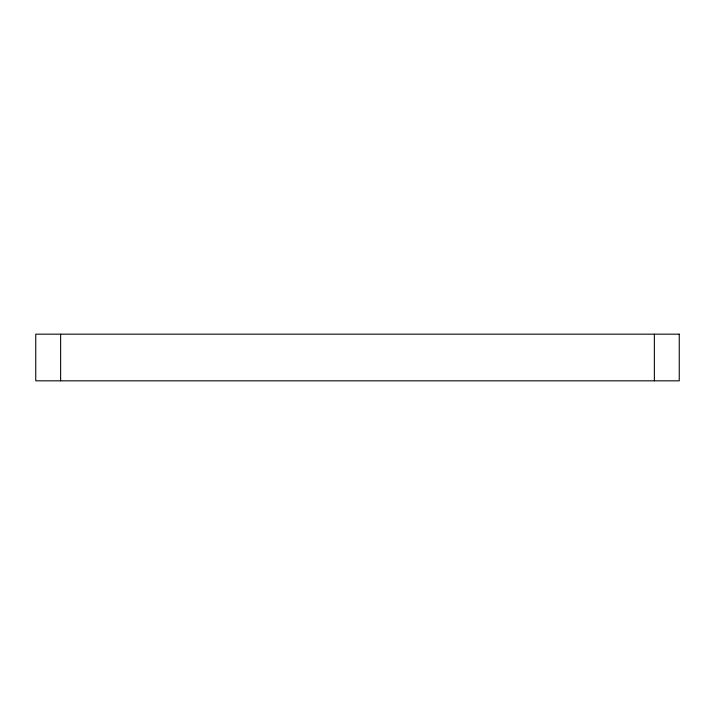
<?xml version="1.0" encoding="UTF-8"?>
<svg xmlns="http://www.w3.org/2000/svg" width="715" height="715" viewBox="0 0 715 715"><rect width="100%" height="100%" fill="white"/><g stroke="black" fill="none" stroke-linecap="round" stroke-linejoin="round"><path stroke-width="1.07" d="M654.368 334.173L654.368 380.827M60.632 334.173L60.632 380.827M679.25 334.173L35.75 334.173L35.75 380.827L679.25 380.827L679.25 334.173"/></g></svg>
